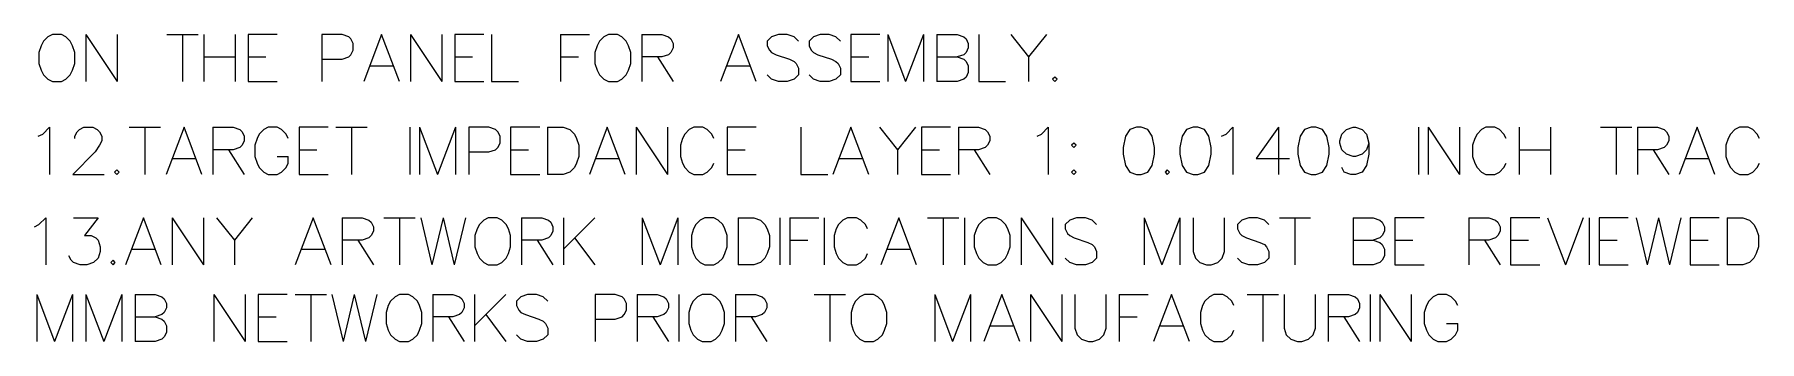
# Model space of a CAD drawing. Header units: millimetres. Extents: x 0 to 559, y 0 to 433.
# Drawn here: x 332.1 to 425.4, y 198.4 to 215 of the extents above; entities that cross this region are included whole.
import ezdxf

# ---------------------------------------------------------------- set-up
doc = ezdxf.new("R2010")
doc.units = ezdxf.units.MM
doc.layers.add('Mechanical7', color=56, linetype='Continuous')

msp = doc.modelspace()

# ---------------------------------------------------------------- linework, layer by layer
at = {"layer": 'Mechanical7'}
for p, q in [((332.573, 214.642), (332.452, 214.4)), ((332.815, 214.883), (332.573, 214.642)), ((333.057, 215.004), (332.815, 214.883)), ((333.541, 215.004), (333.057, 215.004)), ((333.783, 214.883), (333.541, 215.004)), ((334.025, 214.642), (333.783, 214.883)), ((334.145, 214.4), (334.025, 214.642)), ((334.859, 215.004), (334.859, 212.465)), ((334.859, 215.004), (336.552, 212.465)), ((336.552, 215.004), (336.552, 212.465)), ((339.249, 215.004), (340.942, 215.004)), ((340.095, 215.004), (340.095, 212.465)), ((341.244, 215.004), (341.244, 212.465)), ((342.937, 215.004), (342.937, 212.465)), ((345.21, 215.004), (343.638, 215.004)), ((343.638, 215.004), (343.638, 212.465)), ((348.717, 215.004), (347.629, 215.004)), ((347.629, 215.004), (347.629, 212.465)), ((349.08, 214.883), (348.717, 215.004)), ((349.201, 214.763), (349.08, 214.883)), ((349.322, 214.521), (349.201, 214.763)), ((349.322, 214.158), (349.322, 214.521)), ((350.858, 215.004), (349.89, 212.465)), ((351.825, 212.465), (350.858, 215.004)), ((352.417, 215.004), (352.417, 212.465)), ((352.417, 215.004), (354.11, 212.465)), ((354.11, 215.004), (354.11, 212.465)), ((356.384, 215.004), (354.812, 215.004)), ((354.812, 215.004), (354.812, 212.465)), ((356.807, 215.004), (356.807, 212.465)), ((360.532, 215.004), (360.532, 212.465)), ((360.532, 215.004), (362.104, 215.004)), ((362.636, 214.642), (362.515, 214.4)), ((362.878, 214.883), (362.636, 214.642)), ((363.119, 215.004), (362.878, 214.883)), ((363.603, 215.004), (363.119, 215.004)), ((363.845, 214.883), (363.603, 215.004)), ((364.087, 214.642), (363.845, 214.883)), ((364.208, 214.4), (364.087, 214.642)), ((364.921, 215.004), (364.921, 212.465)), ((364.921, 215.004), (366.01, 215.004)), ((366.01, 215.004), (366.372, 214.883)), ((366.372, 214.883), (366.493, 214.763)), ((366.493, 214.763), (366.614, 214.521)), ((366.614, 214.521), (366.614, 214.279)), ((370.145, 215.004), (369.178, 212.465)), ((371.113, 212.465), (370.145, 215.004)), ((371.947, 214.883), (371.705, 214.642)), ((371.705, 214.642), (371.705, 214.4)), ((372.31, 215.004), (371.947, 214.883)), ((372.794, 215.004), (372.31, 215.004)), ((373.156, 214.883), (372.794, 215.004)), ((373.398, 214.642), (373.156, 214.883)), ((374.208, 214.883), (373.967, 214.642)), ((373.967, 214.642), (373.967, 214.4)), ((374.571, 215.004), (374.208, 214.883)), ((375.055, 215.004), (374.571, 215.004)), ((375.418, 214.883), (375.055, 215.004)), ((375.66, 214.642), (375.418, 214.883)), ((377.8, 215.004), (376.228, 215.004)), ((376.228, 215.004), (376.228, 212.465)), ((378.223, 215.004), (378.223, 212.465)), ((378.223, 215.004), (379.191, 212.465)), ((380.158, 215.004), (379.191, 212.465)), ((380.158, 215.004), (380.158, 212.465)), ((380.884, 215.004), (380.884, 212.465)), ((380.884, 215.004), (381.972, 215.004)), ((381.972, 215.004), (382.335, 214.883)), ((382.335, 214.883), (382.456, 214.763)), ((382.456, 214.763), (382.577, 214.521)), ((382.577, 214.521), (382.577, 214.279)), ((383.145, 215.004), (383.145, 212.465)), ((384.874, 215.004), (385.842, 213.795)), ((386.809, 215.004), (385.842, 213.795)), ((332.452, 214.4), (332.332, 214.037)), ((332.332, 214.037), (332.332, 213.432)), ((334.266, 214.037), (334.145, 214.4)), ((334.266, 213.432), (334.266, 214.037)), ((341.244, 213.795), (342.937, 213.795)), ((343.638, 213.795), (344.606, 213.795)), ((347.629, 213.674), (348.717, 213.674)), ((348.717, 213.674), (349.08, 213.795)), ((349.08, 213.795), (349.201, 213.916)), ((349.201, 213.916), (349.322, 214.158)), ((354.812, 213.795), (355.779, 213.795)), ((360.532, 213.795), (361.499, 213.795)), ((362.515, 214.4), (362.394, 214.037)), ((362.394, 214.037), (362.394, 213.432)), ((364.329, 214.037), (364.208, 214.4)), ((364.329, 213.432), (364.329, 214.037)), ((366.01, 213.795), (364.921, 213.795)), ((365.768, 213.795), (366.614, 212.465)), ((366.372, 213.916), (366.01, 213.795)), ((366.493, 214.037), (366.372, 213.916)), ((366.614, 214.279), (366.493, 214.037)), ((371.705, 214.4), (371.826, 214.158)), ((371.826, 214.158), (371.947, 214.037)), ((371.947, 214.037), (372.189, 213.916)), ((372.189, 213.916), (372.914, 213.674)), ((372.914, 213.674), (373.156, 213.553)), ((373.967, 214.4), (374.087, 214.158)), ((374.087, 214.158), (374.208, 214.037)), ((374.208, 214.037), (374.45, 213.916)), ((374.45, 213.916), (375.176, 213.674)), ((375.176, 213.674), (375.418, 213.553)), ((376.228, 213.795), (377.195, 213.795)), ((380.884, 213.795), (381.972, 213.795)), ((382.335, 213.916), (381.972, 213.795)), ((381.972, 213.795), (382.335, 213.674)), ((382.456, 214.037), (382.335, 213.916)), ((382.335, 213.674), (382.456, 213.553)), ((382.577, 214.279), (382.456, 214.037)), ((385.842, 213.795), (385.842, 212.465)), ((332.332, 213.432), (332.452, 213.07)), ((332.452, 213.07), (332.573, 212.828)), ((332.573, 212.828), (332.815, 212.586)), ((333.783, 212.586), (334.025, 212.828)), ((334.025, 212.828), (334.145, 213.07)), ((334.145, 213.07), (334.266, 213.432)), ((350.253, 213.311), (351.462, 213.311)), ((362.394, 213.432), (362.515, 213.07)), ((362.515, 213.07), (362.636, 212.828)), ((362.636, 212.828), (362.878, 212.586)), ((363.845, 212.586), (364.087, 212.828)), ((364.087, 212.828), (364.208, 213.07)), ((364.208, 213.07), (364.329, 213.432)), ((369.541, 213.311), (370.75, 213.311)), ((371.947, 212.586), (371.705, 212.828)), ((373.156, 213.553), (373.277, 213.432)), ((373.398, 212.828), (373.156, 212.586)), ((373.277, 213.432), (373.398, 213.19)), ((373.398, 213.19), (373.398, 212.828)), ((374.208, 212.586), (373.967, 212.828)), ((375.418, 213.553), (375.539, 213.432)), ((375.66, 212.828), (375.418, 212.586)), ((375.539, 213.432), (375.66, 213.19)), ((375.66, 213.19), (375.66, 212.828)), ((382.456, 212.707), (382.335, 212.586)), ((382.456, 213.553), (382.577, 213.311)), ((382.577, 212.949), (382.456, 212.707)), ((382.577, 213.311), (382.577, 212.949)), ((387.256, 212.707), (387.135, 212.586)), ((387.377, 212.586), (387.256, 212.707)), ((332.815, 212.586), (333.057, 212.465)), ((333.057, 212.465), (333.541, 212.465)), ((333.541, 212.465), (333.783, 212.586)), ((343.638, 212.465), (345.21, 212.465)), ((354.812, 212.465), (356.384, 212.465)), ((356.807, 212.465), (358.258, 212.465)), ((362.878, 212.586), (363.119, 212.465)), ((363.119, 212.465), (363.603, 212.465)), ((363.603, 212.465), (363.845, 212.586)), ((372.31, 212.465), (371.947, 212.586)), ((372.794, 212.465), (372.31, 212.465)), ((373.156, 212.586), (372.794, 212.465)), ((374.571, 212.465), (374.208, 212.586)), ((375.055, 212.465), (374.571, 212.465)), ((375.418, 212.586), (375.055, 212.465)), ((376.228, 212.465), (377.8, 212.465)), ((381.972, 212.465), (380.884, 212.465)), ((382.335, 212.586), (381.972, 212.465)), ((383.145, 212.465), (384.596, 212.465)), ((387.135, 212.586), (387.256, 212.465)), ((387.256, 212.465), (387.377, 212.586)), ((332.535, 209.628), (332.898, 209.991)), ((332.898, 209.991), (332.898, 207.451)), ((334.397, 209.749), (334.518, 209.87)), ((334.518, 209.87), (334.76, 209.991)), ((334.76, 209.991), (335.244, 209.991)), ((335.244, 209.991), (335.486, 209.87)), ((335.486, 209.87), (335.607, 209.749)), ((337.215, 209.991), (338.908, 209.991)), ((338.061, 209.991), (338.061, 207.451)), ((340.178, 209.991), (339.21, 207.451)), ((341.145, 207.451), (340.178, 209.991)), ((341.738, 209.991), (341.738, 207.451)), ((341.738, 209.991), (342.826, 209.991)), ((342.826, 209.991), (343.189, 209.87)), ((343.189, 209.87), (343.31, 209.749)), ((344.483, 209.87), (344.241, 209.628)), ((344.724, 209.991), (344.483, 209.87)), ((345.208, 209.991), (344.724, 209.991)), ((345.45, 209.87), (345.208, 209.991)), ((345.692, 209.628), (345.45, 209.87)), ((347.965, 209.991), (346.393, 209.991)), ((346.393, 209.991), (346.393, 207.451)), ((348.389, 209.991), (350.081, 209.991)), ((349.235, 209.991), (349.235, 207.451)), ((352.379, 209.991), (352.379, 207.451)), ((352.911, 209.991), (352.911, 207.451)), ((352.911, 209.991), (353.879, 207.451)), ((354.846, 209.991), (353.879, 207.451)), ((354.846, 209.991), (354.846, 207.451)), ((356.66, 209.991), (355.572, 209.991)), ((355.572, 209.991), (355.572, 207.451)), ((357.023, 209.87), (356.66, 209.991)), ((357.144, 209.749), (357.023, 209.87)), ((359.405, 209.991), (357.833, 209.991)), ((357.833, 209.991), (357.833, 207.451)), ((359.828, 209.991), (359.828, 207.451)), ((359.828, 209.991), (360.675, 209.991)), ((360.675, 209.991), (361.037, 209.87)), ((361.037, 209.87), (361.279, 209.628)), ((363.057, 209.991), (362.089, 207.451)), ((364.024, 207.451), (363.057, 209.991)), ((364.617, 209.991), (364.617, 207.451)), ((364.617, 209.991), (366.31, 207.451)), ((366.31, 209.991), (366.31, 207.451)), ((367.495, 209.87), (367.253, 209.628)), ((367.737, 209.991), (367.495, 209.87)), ((368.22, 209.991), (367.737, 209.991)), ((368.462, 209.87), (368.22, 209.991)), ((368.704, 209.628), (368.462, 209.87)), ((371.111, 209.991), (369.539, 209.991)), ((369.539, 209.991), (369.539, 207.451)), ((373.529, 209.991), (373.529, 207.451)), ((376.226, 209.991), (375.258, 207.451)), ((377.193, 207.451), (376.226, 209.991)), ((377.786, 209.991), (378.753, 208.781)), ((379.721, 209.991), (378.753, 208.781)), ((381.619, 209.991), (380.047, 209.991)), ((380.047, 209.991), (380.047, 207.451)), ((382.042, 209.991), (382.042, 207.451)), ((382.042, 209.991), (383.131, 209.991)), ((383.131, 209.991), (383.493, 209.87)), ((383.493, 209.87), (383.614, 209.749)), ((386.541, 209.628), (386.904, 209.991)), ((386.904, 209.991), (386.904, 207.451)), ((391.317, 209.87), (391.076, 209.507)), ((391.68, 209.991), (391.317, 209.87)), ((391.922, 209.991), (391.68, 209.991)), ((392.285, 209.87), (391.922, 209.991)), ((392.527, 209.507), (392.285, 209.87)), ((394.377, 209.87), (394.135, 209.507)), ((394.74, 209.991), (394.377, 209.87)), ((394.981, 209.991), (394.74, 209.991)), ((395.344, 209.87), (394.981, 209.991)), ((395.586, 209.507), (395.344, 209.87)), ((396.517, 209.628), (396.88, 209.991)), ((396.88, 209.991), (396.88, 207.451)), ((399.347, 209.991), (398.138, 208.298)), ((399.347, 209.991), (399.347, 207.451)), ((400.762, 209.87), (400.52, 209.507)), ((401.125, 209.991), (400.762, 209.87)), ((401.366, 209.991), (401.125, 209.991)), ((401.729, 209.87), (401.366, 209.991)), ((401.971, 209.507), (401.729, 209.87)), ((402.781, 209.628), (403.023, 209.87)), ((403.023, 209.87), (403.386, 209.991)), ((403.386, 209.991), (403.507, 209.991)), ((403.507, 209.991), (403.87, 209.87)), ((403.87, 209.87), (404.111, 209.628)), ((406.917, 209.991), (406.917, 207.451)), ((407.449, 209.991), (407.449, 207.451)), ((407.449, 209.991), (409.142, 207.451)), ((409.142, 209.991), (409.142, 207.451)), ((410.327, 209.87), (410.085, 209.628)), ((410.569, 209.991), (410.327, 209.87)), ((411.053, 209.991), (410.569, 209.991)), ((411.294, 209.87), (411.053, 209.991)), ((411.536, 209.628), (411.294, 209.87)), ((412.371, 209.991), (412.371, 207.451)), ((414.064, 209.991), (414.064, 207.451)), ((416.76, 209.991), (418.453, 209.991)), ((417.607, 209.991), (417.607, 207.451)), ((418.756, 209.991), (418.756, 207.451)), ((418.756, 209.991), (419.844, 209.991)), ((419.844, 209.991), (420.207, 209.87)), ((420.207, 209.87), (420.328, 209.749)), ((421.984, 209.991), (421.017, 207.451)), ((422.952, 207.451), (421.984, 209.991)), ((424.028, 209.87), (423.786, 209.628)), ((424.27, 209.991), (424.028, 209.87)), ((424.754, 209.991), (424.27, 209.991)), ((424.995, 209.87), (424.754, 209.991)), ((425.237, 209.628), (424.995, 209.87)), ((332.293, 209.507), (332.535, 209.628)), ((334.276, 209.507), (334.397, 209.749)), ((334.276, 209.386), (334.276, 209.507)), ((335.607, 209.023), (335.365, 208.66)), ((335.607, 209.749), (335.728, 209.507)), ((335.728, 209.265), (335.607, 209.023)), ((335.728, 209.507), (335.728, 209.265)), ((343.31, 209.023), (343.189, 208.902)), ((343.31, 209.749), (343.431, 209.507)), ((343.431, 209.265), (343.31, 209.023)), ((343.431, 209.507), (343.431, 209.265)), ((344.12, 209.386), (343.999, 209.023)), ((343.999, 209.023), (343.999, 208.419)), ((344.241, 209.628), (344.12, 209.386)), ((345.813, 209.386), (345.692, 209.628)), ((357.265, 209.507), (357.144, 209.749)), ((357.144, 208.902), (357.265, 209.144)), ((357.265, 209.144), (357.265, 209.507)), ((361.279, 209.628), (361.4, 209.386)), ((361.4, 209.386), (361.521, 209.023)), ((361.521, 209.023), (361.521, 208.419)), ((367.132, 209.386), (367.011, 209.023)), ((367.011, 209.023), (367.011, 208.419)), ((367.253, 209.628), (367.132, 209.386)), ((368.825, 209.386), (368.704, 209.628)), ((383.614, 209.023), (383.493, 208.902)), ((383.614, 209.749), (383.735, 209.507)), ((383.735, 209.265), (383.614, 209.023)), ((383.735, 209.507), (383.735, 209.265)), ((386.299, 209.507), (386.541, 209.628)), ((388.282, 209.144), (388.161, 209.023)), ((388.161, 209.023), (388.282, 208.902)), ((388.403, 209.023), (388.282, 209.144)), ((388.282, 208.902), (388.403, 209.023)), ((391.076, 209.507), (390.955, 208.902)), ((392.648, 208.902), (392.527, 209.507)), ((394.135, 209.507), (394.014, 208.902)), ((395.707, 208.902), (395.586, 209.507)), ((396.275, 209.507), (396.517, 209.628)), ((400.52, 209.507), (400.399, 208.902)), ((402.092, 208.902), (401.971, 209.507)), ((402.66, 209.265), (402.781, 209.628)), ((402.66, 209.144), (402.66, 209.265)), ((402.781, 208.781), (402.66, 209.144)), ((404.111, 209.628), (404.232, 209.144)), ((404.232, 209.144), (404.111, 208.781)), ((404.232, 209.144), (404.232, 208.54)), ((409.964, 209.386), (409.843, 209.023)), ((409.843, 209.023), (409.843, 208.419)), ((410.085, 209.628), (409.964, 209.386)), ((411.657, 209.386), (411.536, 209.628)), ((420.328, 209.023), (420.207, 208.902)), ((420.328, 209.749), (420.449, 209.507)), ((420.449, 209.265), (420.328, 209.023)), ((420.449, 209.507), (420.449, 209.265)), ((423.665, 209.386), (423.544, 209.023)), ((423.544, 209.023), (423.544, 208.419)), ((423.786, 209.628), (423.665, 209.386)), ((425.358, 209.386), (425.237, 209.628)), ((335.365, 208.66), (334.155, 207.451)), ((339.573, 208.298), (340.782, 208.298)), ((342.826, 208.781), (341.738, 208.781)), ((342.584, 208.781), (343.431, 207.451)), ((343.189, 208.902), (342.826, 208.781)), ((343.999, 208.419), (344.12, 208.056)), ((344.12, 208.056), (344.241, 207.814)), ((345.208, 208.419), (345.813, 208.419)), ((345.692, 207.814), (345.813, 208.056)), ((345.813, 208.056), (345.813, 208.419)), ((346.393, 208.781), (347.361, 208.781)), ((355.572, 208.66), (356.66, 208.66)), ((356.66, 208.66), (357.023, 208.781)), ((357.023, 208.781), (357.144, 208.902)), ((357.833, 208.781), (358.8, 208.781)), ((361.4, 208.056), (361.279, 207.814)), ((361.521, 208.419), (361.4, 208.056)), ((362.452, 208.298), (363.662, 208.298)), ((367.011, 208.419), (367.132, 208.056)), ((367.132, 208.056), (367.253, 207.814)), ((368.704, 207.814), (368.825, 208.056)), ((369.539, 208.781), (370.506, 208.781)), ((375.621, 208.298), (376.83, 208.298)), ((378.753, 208.781), (378.753, 207.451)), ((380.047, 208.781), (381.014, 208.781)), ((383.131, 208.781), (382.042, 208.781)), ((382.889, 208.781), (383.735, 207.451)), ((383.493, 208.902), (383.131, 208.781)), ((390.955, 208.902), (390.955, 208.54)), ((390.955, 208.54), (391.076, 207.935)), ((392.527, 207.935), (392.648, 208.54)), ((392.648, 208.54), (392.648, 208.902)), ((394.014, 208.902), (394.014, 208.54)), ((394.014, 208.54), (394.135, 207.935)), ((395.586, 207.935), (395.707, 208.54)), ((395.707, 208.54), (395.707, 208.902)), ((398.138, 208.298), (399.952, 208.298)), ((400.399, 208.902), (400.399, 208.54)), ((400.399, 208.54), (400.52, 207.935)), ((401.971, 207.935), (402.092, 208.54)), ((402.092, 208.54), (402.092, 208.902)), ((403.023, 208.54), (402.781, 208.781)), ((403.386, 208.419), (403.023, 208.54)), ((403.507, 208.419), (403.386, 208.419)), ((403.87, 208.54), (403.507, 208.419)), ((404.111, 208.781), (403.87, 208.54)), ((404.232, 208.54), (404.111, 207.935)), ((409.843, 208.419), (409.964, 208.056)), ((409.964, 208.056), (410.085, 207.814)), ((411.536, 207.814), (411.657, 208.056)), ((412.371, 208.781), (414.064, 208.781)), ((419.844, 208.781), (418.756, 208.781)), ((419.602, 208.781), (420.449, 207.451)), ((420.207, 208.902), (419.844, 208.781)), ((421.38, 208.298), (422.589, 208.298)), ((423.544, 208.419), (423.665, 208.056)), ((423.665, 208.056), (423.786, 207.814)), ((425.237, 207.814), (425.358, 208.056)), ((334.155, 207.451), (335.848, 207.451)), ((336.538, 207.693), (336.417, 207.572)), ((336.417, 207.572), (336.538, 207.451)), ((336.659, 207.572), (336.538, 207.693)), ((336.538, 207.451), (336.659, 207.572)), ((344.241, 207.814), (344.483, 207.572)), ((344.483, 207.572), (344.724, 207.451)), ((344.724, 207.451), (345.208, 207.451)), ((345.208, 207.451), (345.45, 207.572)), ((345.45, 207.572), (345.692, 207.814)), ((346.393, 207.451), (347.965, 207.451)), ((357.833, 207.451), (359.405, 207.451)), ((360.675, 207.451), (359.828, 207.451)), ((361.037, 207.572), (360.675, 207.451)), ((361.279, 207.814), (361.037, 207.572)), ((367.253, 207.814), (367.495, 207.572)), ((367.495, 207.572), (367.737, 207.451)), ((367.737, 207.451), (368.22, 207.451)), ((368.22, 207.451), (368.462, 207.572)), ((368.462, 207.572), (368.704, 207.814)), ((369.539, 207.451), (371.111, 207.451)), ((373.529, 207.451), (374.98, 207.451)), ((380.047, 207.451), (381.619, 207.451)), ((388.282, 207.693), (388.161, 207.572)), ((388.161, 207.572), (388.282, 207.451)), ((388.403, 207.572), (388.282, 207.693)), ((388.282, 207.451), (388.403, 207.572)), ((391.076, 207.935), (391.317, 207.572)), ((391.317, 207.572), (391.68, 207.451)), ((391.68, 207.451), (391.922, 207.451)), ((391.922, 207.451), (392.285, 207.572)), ((392.285, 207.572), (392.527, 207.935)), ((393.337, 207.693), (393.216, 207.572)), ((393.216, 207.572), (393.337, 207.451)), ((393.458, 207.572), (393.337, 207.693)), ((393.337, 207.451), (393.458, 207.572)), ((394.135, 207.935), (394.377, 207.572)), ((394.377, 207.572), (394.74, 207.451)), ((394.74, 207.451), (394.981, 207.451)), ((394.981, 207.451), (395.344, 207.572)), ((395.344, 207.572), (395.586, 207.935)), ((400.52, 207.935), (400.762, 207.572)), ((400.762, 207.572), (401.125, 207.451)), ((401.125, 207.451), (401.366, 207.451)), ((401.366, 207.451), (401.729, 207.572)), ((401.729, 207.572), (401.971, 207.935)), ((402.902, 207.572), (402.781, 207.814)), ((403.265, 207.451), (402.902, 207.572)), ((403.507, 207.451), (403.265, 207.451)), ((403.87, 207.572), (403.507, 207.451)), ((404.111, 207.935), (403.87, 207.572)), ((410.085, 207.814), (410.327, 207.572)), ((410.327, 207.572), (410.569, 207.451)), ((410.569, 207.451), (411.053, 207.451)), ((411.053, 207.451), (411.294, 207.572)), ((411.294, 207.572), (411.536, 207.814)), ((423.786, 207.814), (424.028, 207.572)), ((424.028, 207.572), (424.27, 207.451)), ((424.27, 207.451), (424.754, 207.451)), ((424.754, 207.451), (424.995, 207.572)), ((424.995, 207.572), (425.237, 207.814)), ((332.089, 204.621), (332.331, 204.742)), ((332.331, 204.742), (332.694, 205.105)), ((332.694, 205.105), (332.694, 202.566)), ((334.193, 205.105), (335.524, 205.105)), ((335.524, 205.105), (334.798, 204.138)), ((337.978, 205.105), (337.011, 202.566)), ((338.946, 202.566), (337.978, 205.105)), ((339.538, 205.105), (339.538, 202.566)), ((339.538, 205.105), (341.231, 202.566)), ((341.231, 205.105), (341.231, 202.566)), ((341.933, 205.105), (342.9, 203.896)), ((343.867, 205.105), (342.9, 203.896)), ((347.157, 205.105), (346.189, 202.566)), ((348.124, 202.566), (347.157, 205.105)), ((348.717, 205.105), (348.717, 202.566)), ((348.717, 205.105), (349.805, 205.105)), ((349.805, 205.105), (350.168, 204.984)), ((350.168, 204.984), (350.289, 204.863)), ((350.289, 204.863), (350.41, 204.621)), ((350.41, 204.379), (350.289, 204.138)), ((350.41, 204.621), (350.41, 204.379)), ((350.978, 205.105), (352.671, 205.105)), ((351.824, 205.105), (351.824, 202.566)), ((352.973, 205.105), (353.578, 202.566)), ((354.183, 205.105), (353.578, 202.566)), ((354.183, 205.105), (354.787, 202.566)), ((355.392, 205.105), (354.787, 202.566)), ((356.021, 204.5), (355.9, 204.138)), ((356.142, 204.742), (356.021, 204.5)), ((356.383, 204.984), (356.142, 204.742)), ((356.625, 205.105), (356.383, 204.984)), ((357.109, 205.105), (356.625, 205.105)), ((357.351, 204.984), (357.109, 205.105)), ((357.593, 204.742), (357.351, 204.984)), ((357.714, 204.5), (357.593, 204.742)), ((357.834, 204.138), (357.714, 204.5)), ((358.427, 205.105), (358.427, 202.566)), ((358.427, 205.105), (359.515, 205.105)), ((359.515, 205.105), (359.878, 204.984)), ((359.878, 204.984), (359.999, 204.863)), ((359.999, 204.863), (360.12, 204.621)), ((360.12, 204.379), (359.999, 204.138)), ((360.12, 204.621), (360.12, 204.379)), ((360.688, 205.105), (360.688, 202.566)), ((362.381, 205.105), (360.688, 203.412)), ((364.945, 205.105), (364.945, 202.566)), ((364.945, 205.105), (365.912, 202.566)), ((366.88, 205.105), (365.912, 202.566)), ((366.88, 205.105), (366.88, 202.566)), ((367.726, 204.5), (367.605, 204.138)), ((367.847, 204.742), (367.726, 204.5)), ((368.089, 204.984), (367.847, 204.742)), ((368.331, 205.105), (368.089, 204.984)), ((368.815, 205.105), (368.331, 205.105)), ((369.056, 204.984), (368.815, 205.105)), ((369.298, 204.742), (369.056, 204.984)), ((369.419, 204.5), (369.298, 204.742)), ((369.54, 204.138), (369.419, 204.5)), ((370.133, 205.105), (370.133, 202.566)), ((370.133, 205.105), (370.979, 205.105)), ((370.979, 205.105), (371.342, 204.984)), ((371.342, 204.984), (371.584, 204.742)), ((371.584, 204.742), (371.705, 204.5)), ((371.705, 204.5), (371.826, 204.138)), ((372.394, 205.105), (372.394, 202.566)), ((372.926, 205.105), (372.926, 202.566)), ((372.926, 205.105), (374.498, 205.105)), ((374.788, 205.105), (374.788, 202.566)), ((375.441, 204.5), (375.32, 204.138)), ((375.562, 204.742), (375.441, 204.5)), ((375.804, 204.984), (375.562, 204.742)), ((376.046, 205.105), (375.804, 204.984)), ((376.53, 205.105), (376.046, 205.105)), ((376.772, 204.984), (376.53, 205.105)), ((377.013, 204.742), (376.772, 204.984)), ((377.134, 204.5), (377.013, 204.742)), ((378.815, 205.105), (377.848, 202.566)), ((379.783, 202.566), (378.815, 205.105)), ((380.375, 205.105), (382.068, 205.105)), ((381.222, 205.105), (381.222, 202.566)), ((382.37, 205.105), (382.37, 202.566)), ((383.023, 204.5), (382.903, 204.138)), ((383.144, 204.742), (383.023, 204.5)), ((383.386, 204.984), (383.144, 204.742)), ((383.628, 205.105), (383.386, 204.984)), ((384.112, 205.105), (383.628, 205.105)), ((384.354, 204.984), (384.112, 205.105)), ((384.596, 204.742), (384.354, 204.984)), ((384.716, 204.5), (384.596, 204.742)), ((384.837, 204.138), (384.716, 204.5)), ((385.43, 205.105), (385.43, 202.566)), ((385.43, 205.105), (387.123, 202.566)), ((387.123, 205.105), (387.123, 202.566)), ((388.066, 204.984), (387.824, 204.742)), ((387.824, 204.742), (387.824, 204.5)), ((387.824, 204.5), (387.945, 204.258)), ((388.429, 205.105), (388.066, 204.984)), ((388.913, 205.105), (388.429, 205.105)), ((389.275, 204.984), (388.913, 205.105)), ((389.517, 204.742), (389.275, 204.984)), ((392.081, 205.105), (392.081, 202.566)), ((392.081, 205.105), (393.048, 202.566)), ((394.016, 205.105), (393.048, 202.566)), ((394.016, 205.105), (394.016, 202.566)), ((394.741, 205.105), (394.741, 203.291)), ((396.434, 203.291), (396.434, 205.105)), ((397.377, 204.984), (397.136, 204.742)), ((397.136, 204.742), (397.136, 204.5)), ((397.136, 204.5), (397.257, 204.258)), ((397.74, 205.105), (397.377, 204.984)), ((398.224, 205.105), (397.74, 205.105)), ((398.587, 204.984), (398.224, 205.105)), ((398.829, 204.742), (398.587, 204.984)), ((399.397, 205.105), (401.09, 205.105)), ((400.243, 205.105), (400.243, 202.566)), ((403.387, 205.105), (403.387, 202.566)), ((403.387, 205.105), (404.476, 205.105)), ((404.476, 205.105), (404.839, 204.984)), ((404.839, 204.984), (404.96, 204.863)), ((404.96, 204.863), (405.08, 204.621)), ((405.08, 204.379), (404.96, 204.138)), ((405.08, 204.621), (405.08, 204.379)), ((407.221, 205.105), (405.649, 205.105)), ((405.649, 205.105), (405.649, 202.566)), ((409.639, 205.105), (409.639, 202.566)), ((409.639, 205.105), (410.728, 205.105)), ((410.728, 205.105), (411.091, 204.984)), ((411.091, 204.984), (411.211, 204.863)), ((411.211, 204.863), (411.332, 204.621)), ((411.332, 204.379), (411.211, 204.138)), ((411.332, 204.621), (411.332, 204.379)), ((413.473, 205.105), (411.901, 205.105)), ((411.901, 205.105), (411.901, 202.566)), ((413.896, 205.105), (414.863, 202.566)), ((415.831, 205.105), (414.863, 202.566)), ((416.157, 205.105), (416.157, 202.566)), ((418.261, 205.105), (416.689, 205.105)), ((416.689, 205.105), (416.689, 202.566)), ((418.685, 205.105), (419.289, 202.566)), ((419.894, 205.105), (419.289, 202.566)), ((419.894, 205.105), (420.499, 202.566)), ((421.103, 205.105), (420.499, 202.566)), ((423.183, 205.105), (421.611, 205.105)), ((421.611, 205.105), (421.611, 202.566)), ((423.606, 205.105), (423.606, 202.566)), ((423.606, 205.105), (424.453, 205.105)), ((424.453, 205.105), (424.816, 204.984)), ((424.816, 204.984), (425.058, 204.742)), ((425.058, 204.742), (425.178, 204.5)), ((425.178, 204.5), (425.299, 204.138)), ((334.798, 204.138), (335.161, 204.138)), ((335.161, 204.138), (335.403, 204.017)), ((335.403, 204.017), (335.524, 203.896)), ((335.524, 203.896), (335.644, 203.533)), ((335.644, 203.533), (335.644, 203.291)), ((337.374, 203.412), (338.583, 203.412)), ((342.9, 203.896), (342.9, 202.566)), ((346.552, 203.412), (347.761, 203.412)), ((349.805, 203.896), (348.717, 203.896)), ((349.563, 203.896), (350.41, 202.566)), ((350.168, 204.017), (349.805, 203.896)), ((350.289, 204.138), (350.168, 204.017)), ((355.9, 204.138), (355.9, 203.533)), ((355.9, 203.533), (356.021, 203.17)), ((357.714, 203.17), (357.834, 203.533)), ((357.834, 203.533), (357.834, 204.138)), ((359.515, 203.896), (358.427, 203.896)), ((359.274, 203.896), (360.12, 202.566)), ((359.878, 204.017), (359.515, 203.896)), ((359.999, 204.138), (359.878, 204.017)), ((361.293, 204.017), (362.381, 202.566)), ((367.605, 204.138), (367.605, 203.533)), ((367.605, 203.533), (367.726, 203.17)), ((369.419, 203.17), (369.54, 203.533)), ((369.54, 203.533), (369.54, 204.138)), ((371.826, 203.533), (371.705, 203.17)), ((371.826, 204.138), (371.826, 203.533)), ((372.926, 203.896), (373.894, 203.896)), ((375.32, 204.138), (375.32, 203.533)), ((375.32, 203.533), (375.441, 203.17)), ((378.211, 203.412), (379.42, 203.412)), ((382.903, 204.138), (382.903, 203.533)), ((382.903, 203.533), (383.023, 203.17)), ((384.716, 203.17), (384.837, 203.533)), ((384.837, 203.533), (384.837, 204.138)), ((387.945, 204.258), (388.066, 204.138)), ((388.066, 204.138), (388.308, 204.017)), ((388.308, 204.017), (389.034, 203.775)), ((389.034, 203.775), (389.275, 203.654)), ((389.275, 203.654), (389.396, 203.533)), ((389.396, 203.533), (389.517, 203.291)), ((397.257, 204.258), (397.377, 204.138)), ((397.377, 204.138), (397.619, 204.017)), ((397.619, 204.017), (398.345, 203.775)), ((398.345, 203.775), (398.587, 203.654)), ((398.587, 203.654), (398.708, 203.533)), ((398.708, 203.533), (398.829, 203.291)), ((403.387, 203.896), (404.476, 203.896)), ((404.839, 204.017), (404.476, 203.896)), ((404.476, 203.896), (404.839, 203.775)), ((404.96, 204.138), (404.839, 204.017)), ((404.839, 203.775), (404.96, 203.654)), ((404.96, 203.654), (405.08, 203.412)), ((405.08, 203.412), (405.08, 203.049)), ((405.649, 203.896), (406.616, 203.896)), ((410.728, 203.896), (409.639, 203.896)), ((410.486, 203.896), (411.332, 202.566)), ((411.091, 204.017), (410.728, 203.896)), ((411.211, 204.138), (411.091, 204.017)), ((411.901, 203.896), (412.868, 203.896)), ((416.689, 203.896), (417.657, 203.896)), ((421.611, 203.896), (422.579, 203.896)), ((425.299, 203.533), (425.178, 203.17)), ((425.299, 204.138), (425.299, 203.533)), ((334.072, 202.807), (333.952, 203.049)), ((334.193, 202.686), (334.072, 202.807)), ((334.556, 202.566), (334.193, 202.686)), ((334.919, 202.566), (334.556, 202.566)), ((335.282, 202.686), (334.919, 202.566)), ((335.524, 202.928), (335.282, 202.686)), ((335.644, 203.291), (335.524, 202.928)), ((336.334, 202.807), (336.213, 202.686)), ((336.213, 202.686), (336.334, 202.566)), ((336.455, 202.686), (336.334, 202.807)), ((336.334, 202.566), (336.455, 202.686)), ((356.021, 203.17), (356.142, 202.928)), ((356.142, 202.928), (356.383, 202.686)), ((356.383, 202.686), (356.625, 202.566)), ((356.625, 202.566), (357.109, 202.566)), ((357.109, 202.566), (357.351, 202.686)), ((357.351, 202.686), (357.593, 202.928)), ((357.593, 202.928), (357.714, 203.17)), ((367.726, 203.17), (367.847, 202.928)), ((367.847, 202.928), (368.089, 202.686)), ((368.089, 202.686), (368.331, 202.566)), ((368.331, 202.566), (368.815, 202.566)), ((368.815, 202.566), (369.056, 202.686)), ((369.056, 202.686), (369.298, 202.928)), ((369.298, 202.928), (369.419, 203.17)), ((370.979, 202.566), (370.133, 202.566)), ((371.342, 202.686), (370.979, 202.566)), ((371.584, 202.928), (371.342, 202.686)), ((371.705, 203.17), (371.584, 202.928)), ((375.441, 203.17), (375.562, 202.928)), ((375.562, 202.928), (375.804, 202.686)), ((375.804, 202.686), (376.046, 202.566)), ((376.046, 202.566), (376.53, 202.566)), ((376.53, 202.566), (376.772, 202.686)), ((376.772, 202.686), (377.013, 202.928)), ((377.013, 202.928), (377.134, 203.17)), ((383.023, 203.17), (383.144, 202.928)), ((383.144, 202.928), (383.386, 202.686)), ((383.386, 202.686), (383.628, 202.566)), ((383.628, 202.566), (384.112, 202.566)), ((384.112, 202.566), (384.354, 202.686)), ((384.354, 202.686), (384.596, 202.928)), ((384.596, 202.928), (384.716, 203.17)), ((388.066, 202.686), (387.824, 202.928)), ((388.429, 202.566), (388.066, 202.686)), ((388.913, 202.566), (388.429, 202.566)), ((389.275, 202.686), (388.913, 202.566)), ((389.517, 202.928), (389.275, 202.686)), ((389.517, 203.291), (389.517, 202.928)), ((394.741, 203.291), (394.862, 202.928)), ((394.862, 202.928), (395.104, 202.686)), ((395.104, 202.686), (395.467, 202.566)), ((395.467, 202.566), (395.709, 202.566)), ((395.709, 202.566), (396.071, 202.686)), ((396.071, 202.686), (396.313, 202.928)), ((396.313, 202.928), (396.434, 203.291)), ((397.377, 202.686), (397.136, 202.928)), ((397.74, 202.566), (397.377, 202.686)), ((398.224, 202.566), (397.74, 202.566)), ((398.587, 202.686), (398.224, 202.566)), ((398.829, 202.928), (398.587, 202.686)), ((398.829, 203.291), (398.829, 202.928)), ((404.476, 202.566), (403.387, 202.566)), ((404.839, 202.686), (404.476, 202.566)), ((404.96, 202.807), (404.839, 202.686)), ((405.08, 203.049), (404.96, 202.807)), ((405.649, 202.566), (407.221, 202.566)), ((411.901, 202.566), (413.473, 202.566)), ((416.689, 202.566), (418.261, 202.566)), ((421.611, 202.566), (423.183, 202.566)), ((424.453, 202.566), (423.606, 202.566)), ((424.816, 202.686), (424.453, 202.566)), ((425.058, 202.928), (424.816, 202.686)), ((425.178, 203.17), (425.058, 202.928)), ((332.21, 200.961), (332.21, 198.422)), ((332.21, 200.961), (333.178, 198.422)), ((334.145, 200.961), (333.178, 198.422)), ((334.145, 200.961), (334.145, 198.422)), ((334.871, 200.961), (334.871, 198.422)), ((334.871, 200.961), (335.838, 198.422)), ((336.805, 200.961), (335.838, 198.422)), ((336.805, 200.961), (336.805, 198.422)), ((337.531, 200.961), (337.531, 198.422)), ((337.531, 200.961), (338.619, 200.961)), ((338.619, 200.961), (338.982, 200.84)), ((338.982, 200.84), (339.103, 200.719)), ((339.103, 200.719), (339.224, 200.478)), ((341.788, 200.961), (341.788, 198.422)), ((341.788, 200.961), (343.481, 198.422)), ((343.481, 200.961), (343.481, 198.422)), ((345.754, 200.961), (344.182, 200.961)), ((344.182, 200.961), (344.182, 198.422)), ((346.177, 200.961), (347.87, 200.961)), ((347.024, 200.961), (347.024, 198.422)), ((348.172, 200.961), (348.777, 198.422)), ((349.382, 200.961), (348.777, 198.422)), ((349.382, 200.961), (349.986, 198.422)), ((350.591, 200.961), (349.986, 198.422)), ((351.341, 200.598), (351.22, 200.357)), ((351.583, 200.84), (351.341, 200.598)), ((351.824, 200.961), (351.583, 200.84)), ((352.308, 200.961), (351.824, 200.961)), ((352.55, 200.84), (352.308, 200.961)), ((352.792, 200.598), (352.55, 200.84)), ((352.913, 200.357), (352.792, 200.598)), ((353.626, 200.961), (353.626, 198.422)), ((353.626, 200.961), (354.715, 200.961)), ((354.715, 200.961), (355.077, 200.84)), ((355.077, 200.84), (355.198, 200.719)), ((355.198, 200.719), (355.319, 200.478)), ((355.888, 200.961), (355.888, 198.422)), ((357.581, 200.961), (355.888, 199.268)), ((358.391, 200.84), (358.149, 200.598)), ((358.149, 200.598), (358.149, 200.357)), ((358.754, 200.961), (358.391, 200.84)), ((359.237, 200.961), (358.754, 200.961)), ((359.6, 200.84), (359.237, 200.961)), ((359.842, 200.598), (359.6, 200.84)), ((363.494, 200.961), (362.405, 200.961)), ((362.405, 200.961), (362.405, 198.422)), ((363.857, 200.84), (363.494, 200.961)), ((363.978, 200.719), (363.857, 200.84)), ((364.098, 200.478), (363.978, 200.719)), ((364.667, 200.961), (364.667, 198.422)), ((364.667, 200.961), (365.755, 200.961)), ((365.755, 200.961), (366.118, 200.84)), ((366.118, 200.84), (366.239, 200.719)), ((366.239, 200.719), (366.36, 200.478)), ((366.928, 200.961), (366.928, 198.422)), ((367.702, 200.598), (367.581, 200.357)), ((367.944, 200.84), (367.702, 200.598)), ((368.186, 200.961), (367.944, 200.84)), ((368.669, 200.961), (368.186, 200.961)), ((368.911, 200.84), (368.669, 200.961)), ((369.153, 200.598), (368.911, 200.84)), ((369.274, 200.357), (369.153, 200.598)), ((369.988, 200.961), (369.988, 198.422)), ((369.988, 200.961), (371.076, 200.961)), ((371.076, 200.961), (371.439, 200.84)), ((371.439, 200.84), (371.56, 200.719)), ((371.56, 200.719), (371.681, 200.478)), ((374.244, 200.961), (375.937, 200.961)), ((375.091, 200.961), (375.091, 198.422)), ((376.481, 200.598), (376.36, 200.357)), ((376.723, 200.84), (376.481, 200.598)), ((376.965, 200.961), (376.723, 200.84)), ((377.449, 200.961), (376.965, 200.961)), ((377.691, 200.84), (377.449, 200.961)), ((377.932, 200.598), (377.691, 200.84)), ((378.053, 200.357), (377.932, 200.598)), ((380.762, 200.961), (380.762, 198.422)), ((380.762, 200.961), (381.73, 198.422)), ((382.697, 200.961), (381.73, 198.422)), ((382.697, 200.961), (382.697, 198.422)), ((384.39, 200.961), (383.423, 198.422)), ((385.357, 198.422), (384.39, 200.961)), ((385.95, 200.961), (385.95, 198.422)), ((385.95, 200.961), (387.643, 198.422)), ((387.643, 200.961), (387.643, 198.422)), ((388.344, 200.961), (388.344, 199.147)), ((390.037, 199.147), (390.037, 200.961)), ((390.739, 200.961), (390.739, 198.422)), ((390.739, 200.961), (392.311, 200.961)), ((393.568, 200.961), (392.601, 198.422)), ((394.536, 198.422), (393.568, 200.961)), ((395.37, 200.598), (395.249, 200.357)), ((395.612, 200.84), (395.37, 200.598)), ((395.854, 200.961), (395.612, 200.84)), ((396.337, 200.961), (395.854, 200.961)), ((396.579, 200.84), (396.337, 200.961)), ((396.821, 200.598), (396.579, 200.84)), ((396.942, 200.357), (396.821, 200.598)), ((397.656, 200.961), (399.349, 200.961)), ((398.502, 200.961), (398.502, 198.422)), ((399.651, 200.961), (399.651, 199.147)), ((401.344, 199.147), (401.344, 200.961)), ((402.045, 200.961), (402.045, 198.422)), ((402.045, 200.961), (403.134, 200.961)), ((403.134, 200.961), (403.496, 200.84)), ((403.496, 200.84), (403.617, 200.719)), ((403.617, 200.719), (403.738, 200.478)), ((404.307, 200.961), (404.307, 198.422)), ((404.839, 200.961), (404.839, 198.422)), ((404.839, 200.961), (406.532, 198.422)), ((406.532, 200.961), (406.532, 198.422)), ((407.475, 200.598), (407.354, 200.357)), ((407.717, 200.84), (407.475, 200.598)), ((407.958, 200.961), (407.717, 200.84)), ((408.442, 200.961), (407.958, 200.961)), ((408.684, 200.84), (408.442, 200.961)), ((408.926, 200.598), (408.684, 200.84)), ((409.047, 200.357), (408.926, 200.598)), ((337.531, 199.752), (338.619, 199.752)), ((338.982, 199.873), (338.619, 199.752)), ((338.619, 199.752), (338.982, 199.631)), ((339.103, 199.994), (338.982, 199.873)), ((338.982, 199.631), (339.103, 199.51)), ((339.224, 200.236), (339.103, 199.994)), ((339.224, 200.478), (339.224, 200.236)), ((344.182, 199.752), (345.149, 199.752)), ((351.22, 200.357), (351.099, 199.994)), ((351.099, 199.994), (351.099, 199.389)), ((353.034, 199.994), (352.913, 200.357)), ((353.034, 199.389), (353.034, 199.994)), ((354.715, 199.752), (353.626, 199.752)), ((354.473, 199.752), (355.319, 198.422)), ((355.077, 199.873), (354.715, 199.752)), ((355.198, 199.994), (355.077, 199.873)), ((355.319, 200.236), (355.198, 199.994)), ((355.319, 200.478), (355.319, 200.236)), ((356.492, 199.873), (357.581, 198.422)), ((358.149, 200.357), (358.27, 200.115)), ((358.27, 200.115), (358.391, 199.994)), ((358.391, 199.994), (358.633, 199.873)), ((358.633, 199.873), (359.358, 199.631)), ((359.358, 199.631), (359.6, 199.51)), ((362.405, 199.631), (363.494, 199.631)), ((363.494, 199.631), (363.857, 199.752)), ((363.857, 199.752), (363.978, 199.873)), ((363.978, 199.873), (364.098, 200.115)), ((364.098, 200.115), (364.098, 200.478)), ((365.755, 199.752), (364.667, 199.752)), ((365.513, 199.752), (366.36, 198.422)), ((366.118, 199.873), (365.755, 199.752)), ((366.239, 199.994), (366.118, 199.873)), ((366.36, 200.236), (366.239, 199.994)), ((366.36, 200.478), (366.36, 200.236)), ((367.581, 200.357), (367.46, 199.994)), ((367.46, 199.994), (367.46, 199.389)), ((369.395, 199.994), (369.274, 200.357)), ((369.395, 199.389), (369.395, 199.994)), ((371.076, 199.752), (369.988, 199.752)), ((370.834, 199.752), (371.681, 198.422)), ((371.439, 199.873), (371.076, 199.752)), ((371.56, 199.994), (371.439, 199.873)), ((371.681, 200.236), (371.56, 199.994)), ((371.681, 200.478), (371.681, 200.236)), ((376.36, 200.357), (376.239, 199.994)), ((376.239, 199.994), (376.239, 199.389)), ((378.174, 199.994), (378.053, 200.357)), ((378.174, 199.389), (378.174, 199.994)), ((390.739, 199.752), (391.706, 199.752)), ((395.249, 200.357), (395.128, 199.994)), ((395.128, 199.994), (395.128, 199.389)), ((403.134, 199.752), (402.045, 199.752)), ((402.892, 199.752), (403.738, 198.422)), ((403.496, 199.873), (403.134, 199.752)), ((403.617, 199.994), (403.496, 199.873)), ((403.738, 200.236), (403.617, 199.994)), ((403.738, 200.478), (403.738, 200.236)), ((407.354, 200.357), (407.233, 199.994)), ((407.233, 199.994), (407.233, 199.389)), ((339.103, 198.664), (338.982, 198.543)), ((339.103, 199.51), (339.224, 199.268)), ((339.224, 198.905), (339.103, 198.664)), ((339.224, 199.268), (339.224, 198.905)), ((351.099, 199.389), (351.22, 199.026)), ((351.22, 199.026), (351.341, 198.785)), ((351.341, 198.785), (351.583, 198.543)), ((352.55, 198.543), (352.792, 198.785)), ((352.792, 198.785), (352.913, 199.026)), ((352.913, 199.026), (353.034, 199.389)), ((358.391, 198.543), (358.149, 198.785)), ((359.6, 199.51), (359.721, 199.389)), ((359.842, 198.785), (359.6, 198.543)), ((359.721, 199.389), (359.842, 199.147)), ((359.842, 199.147), (359.842, 198.785)), ((367.46, 199.389), (367.581, 199.026)), ((367.581, 199.026), (367.702, 198.785)), ((367.702, 198.785), (367.944, 198.543)), ((368.911, 198.543), (369.153, 198.785)), ((369.153, 198.785), (369.274, 199.026)), ((369.274, 199.026), (369.395, 199.389)), ((376.239, 199.389), (376.36, 199.026)), ((376.36, 199.026), (376.481, 198.785)), ((376.481, 198.785), (376.723, 198.543)), ((377.691, 198.543), (377.932, 198.785)), ((377.932, 198.785), (378.053, 199.026)), ((378.053, 199.026), (378.174, 199.389)), ((383.785, 199.268), (384.995, 199.268)), ((388.344, 199.147), (388.465, 198.785)), ((388.465, 198.785), (388.707, 198.543)), ((389.674, 198.543), (389.916, 198.785)), ((389.916, 198.785), (390.037, 199.147)), ((392.964, 199.268), (394.173, 199.268)), ((395.128, 199.389), (395.249, 199.026)), ((395.249, 199.026), (395.37, 198.785)), ((395.37, 198.785), (395.612, 198.543)), ((396.579, 198.543), (396.821, 198.785)), ((396.821, 198.785), (396.942, 199.026)), ((399.651, 199.147), (399.772, 198.785)), ((399.772, 198.785), (400.014, 198.543)), ((400.981, 198.543), (401.223, 198.785)), ((401.223, 198.785), (401.344, 199.147)), ((407.233, 199.389), (407.354, 199.026)), ((407.354, 199.026), (407.475, 198.785)), ((407.475, 198.785), (407.717, 198.543)), ((408.442, 199.389), (409.047, 199.389)), ((408.684, 198.543), (408.926, 198.785)), ((408.926, 198.785), (409.047, 199.026)), ((409.047, 199.026), (409.047, 199.389)), ((338.619, 198.422), (337.531, 198.422)), ((338.982, 198.543), (338.619, 198.422)), ((344.182, 198.422), (345.754, 198.422)), ((351.583, 198.543), (351.824, 198.422)), ((351.824, 198.422), (352.308, 198.422)), ((352.308, 198.422), (352.55, 198.543)), ((358.754, 198.422), (358.391, 198.543)), ((359.237, 198.422), (358.754, 198.422)), ((359.6, 198.543), (359.237, 198.422)), ((367.944, 198.543), (368.186, 198.422)), ((368.186, 198.422), (368.669, 198.422)), ((368.669, 198.422), (368.911, 198.543)), ((376.723, 198.543), (376.965, 198.422)), ((376.965, 198.422), (377.449, 198.422)), ((377.449, 198.422), (377.691, 198.543)), ((388.707, 198.543), (389.07, 198.422)), ((389.07, 198.422), (389.312, 198.422)), ((389.312, 198.422), (389.674, 198.543)), ((395.612, 198.543), (395.854, 198.422)), ((395.854, 198.422), (396.337, 198.422)), ((396.337, 198.422), (396.579, 198.543)), ((400.014, 198.543), (400.376, 198.422)), ((400.376, 198.422), (400.618, 198.422)), ((400.618, 198.422), (400.981, 198.543)), ((407.717, 198.543), (407.958, 198.422)), ((407.958, 198.422), (408.442, 198.422)), ((408.442, 198.422), (408.684, 198.543))]:
    msp.add_line(p, q, dxfattribs=at)

doc.saveas('drawing.dxf')
